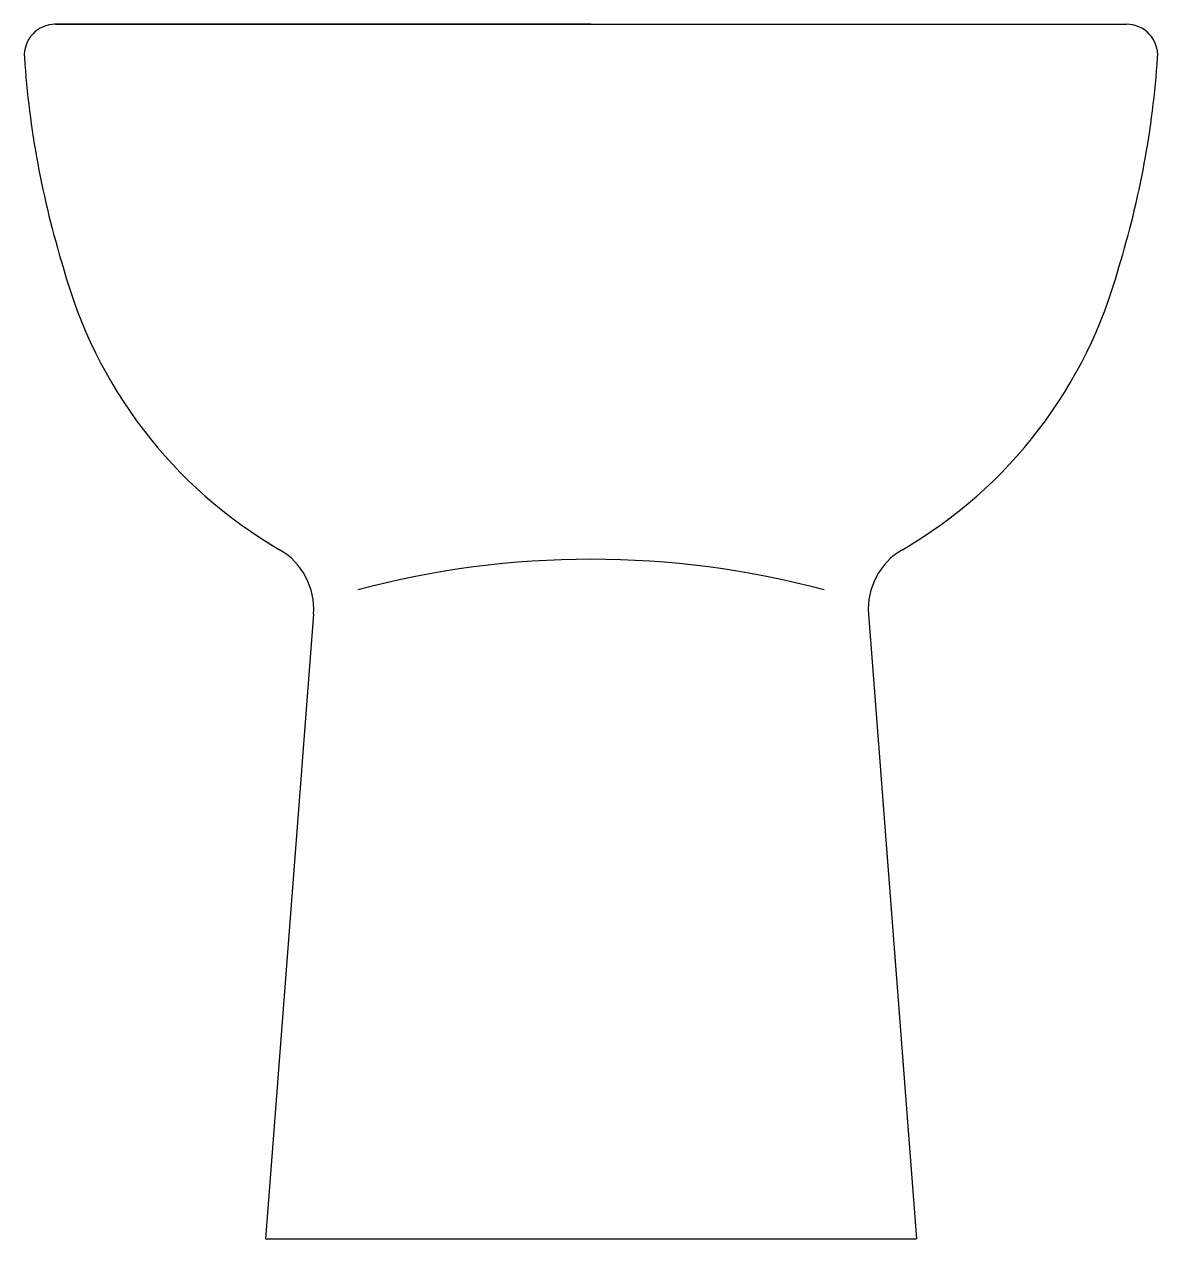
# Model space of a CAD drawing. Header units: millimetres. Extents: x -2999.568 to -2999.204, y 2966.535 to 2966.925.
import ezdxf

# ---------------------------------------------------------------- set-up
doc = ezdxf.new("R2010")
doc.units = ezdxf.units.MM
doc.header["$LTSCALE"] = 10
doc.layers.add('banheiro_louças', color=2, linetype='Continuous')

msp = doc.modelspace()

# ---------------------------------------------------------------- linework, layer by layer
at = {"layer": 'banheiro_louças', "ltscale": 5}
for p, q in [((-2999.38592116042, 2966.925367148843), (-2999.558170084018, 2966.925367148843)), ((-2999.557901349198, 2966.925367148843), (-2999.213940971639, 2966.925367148843)), ((-2999.475029762175, 2966.735921732033), (-2999.490421160418, 2966.535367148843)), ((-2999.296812558666, 2966.735921732033), (-2999.281421160419, 2966.535367148843)), ((-2999.490421160418, 2966.535367148843), (-2999.28142116042, 2966.535367148843))]:
    msp.add_line(p, q, dxfattribs=at)
for centre, radius, start, end in [((-2999.557901349198, 2966.915367148843), 0.01, 90, 183.9326870630958), ((-2999.213940971639, 2966.915367148843), 0.01, 356.0673129369043, 90), ((-2999.268584208147, 2966.935256640888), 0.3, 183.9326870630958, 197.0355483147986), ((-2999.50325811269, 2966.935256640888), 0.3, 342.9644516852014, 356.0673129369043), ((-2999.410570681443, 2966.886333015198), 0.15, 195.0565601128733, 239.8481094812412), ((-2999.361271639394, 2966.886333015198), 0.15, 300.1518905187589, 344.9434398871267), ((-2999.496965260582, 2966.737605154004), 0.022, 355.6114841842149, 59.84810948124112), ((-2999.38592116042, 2966.463387230145), 0.2901784589162493, 75.04605285554821, 104.9539471444518), ((-2999.274877060255, 2966.737605154004), 0.022, 120.1518905187589, 184.3885158157851)]:
    msp.add_arc(centre, radius, start, end, dxfattribs=at)

doc.saveas('drawing.dxf')
